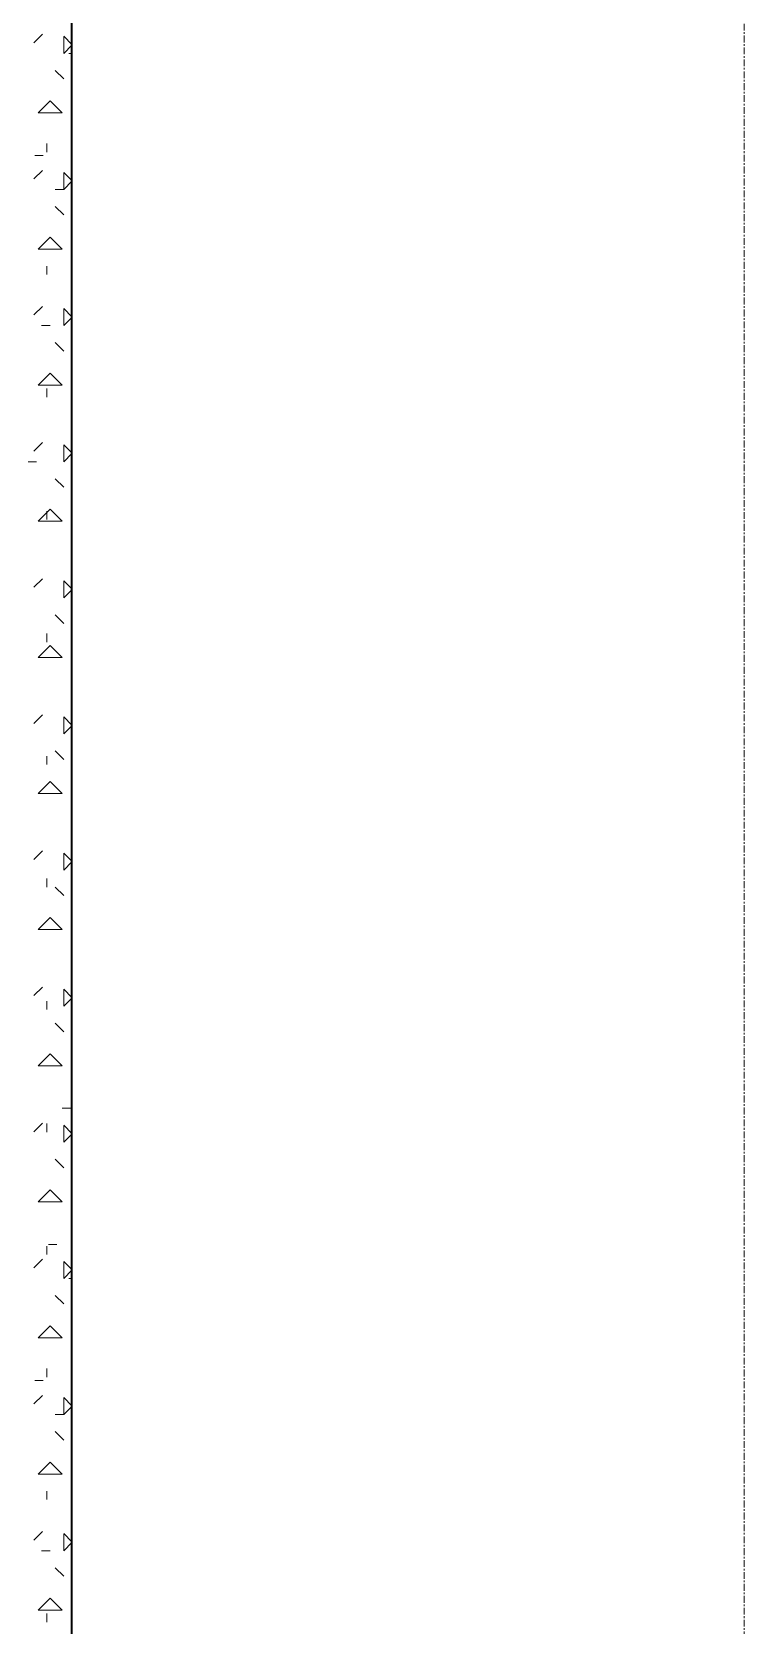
# Model space of a CAD drawing. Header units: millimetres. Extents: x -4948 to 42228, y -4856 to 69378.
# Drawn here: x 4179 to 5509, y 14149 to 17122 of the extents above; entities that cross this region are included whole.
import ezdxf

# ---------------------------------------------------------------- set-up
doc = ezdxf.new("R2010")
doc.units = ezdxf.units.MM
doc.linetypes.add('Линия сетки', pattern=[22.225, 12.7, -3.175, 3.175, -3.175])
for name, color, linetype, lineweight in [('A-WALL-PATT', 111, 'Continuous', 13), ('I-WALL', 2, 'Continuous', 13), ('S-GRID', 1, 'Continuous', 30)]:
    doc.layers.add(name, color=color, linetype=linetype, lineweight=lineweight)

# ---------------------------------------------------------------- blocks, each defined once
blk = doc.blocks.new('27ELB-RD-AR-0000-BIM_rvt-1-1 этаж отм_ _0_000 лотки')
at = {"layer": 'A-WALL-PATT', "color": 252, "linetype": 'Continuous', "lineweight": 9}
for p, q in [((4183.1, 17101.3), (4198.9, 17117.2)), ((4253.9, 17098), (4238.6, 17113.3)), ((4238.6, 17081.5), (4238.6, 17113.2)), ((4238.6, 17081.5), (4253.9, 17096.7)), ((4248.2, 17081.5), (4253.9, 17081.5)), ((4238.6, 17033.9), (4222.7, 17049.8)), ((4191, 16970.4), (4213.4, 16992.8)), ((4235.9, 16970.4), (4213.4, 16992.8)), ((4191, 16970.4), (4235.9, 16970.4)), ((4184.7, 16891), (4200.5, 16891)), ((4206.9, 16897.3), (4206.9, 16913.2)), ((4183.1, 16847.3), (4198.9, 16863.2)), ((4253.9, 16844), (4238.6, 16859.3)), ((4238.6, 16827.5), (4238.6, 16859.2)), ((4222.8, 16827.5), (4238.6, 16827.5)), ((4238.6, 16827.5), (4253.9, 16842.7)), ((4238.6, 16779.9), (4222.7, 16795.8)), ((4191, 16716.4), (4213.4, 16738.8)), ((4235.9, 16716.4), (4213.4, 16738.8)), ((4191, 16716.4), (4235.9, 16716.4)), ((4206.9, 16668.8), (4206.9, 16684.6)), ((4183.1, 16593.3), (4198.9, 16609.2)), ((4253.9, 16590), (4238.6, 16605.3)), ((4238.6, 16573.5), (4238.6, 16605.2)), ((4197.4, 16573.5), (4213.2, 16573.5)), ((4238.6, 16573.5), (4253.9, 16588.7)), ((4238.6, 16525.9), (4222.7, 16541.8)), ((4191, 16462.4), (4213.4, 16484.8)), ((4235.9, 16462.4), (4213.4, 16484.8)), ((4191, 16462.4), (4235.9, 16462.4)), ((4206.9, 16440.2), (4206.9, 16456)), ((4183.1, 16339.3), (4198.9, 16355.2)), ((4253.9, 16336), (4238.6, 16351.3)), ((4238.6, 16319.5), (4238.6, 16351.2)), ((4238.6, 16319.5), (4253.9, 16334.7)), ((4172, 16319.5), (4187.8, 16319.5)), ((4238.6, 16271.9), (4222.7, 16287.8)), ((4191, 16208.4), (4213.4, 16230.8)), ((4191, 16208.4), (4235.9, 16208.4)), ((4206.9, 16211.5), (4206.9, 16227.4)), ((4235.9, 16208.4), (4213.4, 16230.8)), ((4183.1, 16085.3), (4198.9, 16101.2)), ((4253.9, 16082), (4238.6, 16097.3)), ((4238.6, 16065.5), (4238.6, 16097.2)), ((4238.6, 16065.5), (4253.9, 16080.7)), ((4238.6, 16017.9), (4222.7, 16033.8)), ((4206.9, 15983), (4206.9, 15998.8)), ((4191, 15954.4), (4213.4, 15976.8)), ((4235.9, 15954.4), (4213.4, 15976.8)), ((4191, 15954.4), (4235.9, 15954.4)), ((4183.1, 15831.3), (4198.9, 15847.2)), ((4253.9, 15828), (4238.6, 15843.3)), ((4238.6, 15811.5), (4238.6, 15843.2)), ((4238.6, 15811.5), (4253.9, 15826.7)), ((4206.9, 15754.4), (4206.9, 15770.2)), ((4238.6, 15763.9), (4222.7, 15779.8)), ((4191, 15700.4), (4213.4, 15722.8)), ((4191, 15700.4), (4235.9, 15700.4)), ((4235.9, 15700.4), (4213.4, 15722.8)), ((4183.1, 15577.3), (4198.9, 15593.2)), ((4253.9, 15574), (4238.6, 15589.3)), ((4238.6, 15557.5), (4238.6, 15589.2)), ((4238.6, 15557.5), (4253.9, 15572.7)), ((4206.9, 15525.8), (4206.9, 15541.6)), ((4238.6, 15509.9), (4222.7, 15525.8)), ((4191, 15446.4), (4213.4, 15468.8)), ((4235.9, 15446.4), (4213.4, 15468.8)), ((4191, 15446.4), (4235.9, 15446.4)), ((4183.1, 15323.3), (4198.9, 15339.2)), ((4206.9, 15297.1), (4206.9, 15313)), ((4253.9, 15320), (4238.6, 15335.3)), ((4238.6, 15303.5), (4238.6, 15335.2)), ((4238.6, 15303.5), (4253.9, 15318.7)), ((4238.6, 15255.9), (4222.7, 15271.8)), ((4191, 15192.4), (4213.4, 15214.8)), ((4191, 15192.4), (4235.9, 15192.4)), ((4235.9, 15192.4), (4213.4, 15214.8)), ((4235.5, 15113), (4251.3, 15113)), ((4183.1, 15069.3), (4198.9, 15085.2)), ((4206.9, 15068.5), (4206.9, 15084.4)), ((4253.9, 15066), (4238.6, 15081.3)), ((4238.6, 15049.5), (4238.6, 15081.2)), ((4238.6, 15049.5), (4253.9, 15064.7)), ((4238.6, 15001.9), (4222.7, 15017.8)), ((4191, 14938.4), (4213.4, 14960.8)), ((4235.9, 14938.4), (4213.4, 14960.8)), ((4191, 14938.4), (4235.9, 14938.4)), ((4206.9, 14840), (4206.9, 14855.8)), ((4210.1, 14859), (4225.9, 14859)), ((4183.1, 14815.3), (4198.9, 14831.2)), ((4253.9, 14812), (4238.6, 14827.3)), ((4238.6, 14795.5), (4238.6, 14827.2)), ((4238.6, 14795.5), (4253.9, 14810.7)), ((4248.2, 14795.5), (4253.9, 14795.5)), ((4238.6, 14747.9), (4222.7, 14763.8)), ((4191, 14684.4), (4213.4, 14706.8)), ((4235.9, 14684.4), (4213.4, 14706.8)), ((4191, 14684.4), (4235.9, 14684.4)), ((4206.9, 14611.4), (4206.9, 14627.2)), ((4184.7, 14605), (4200.5, 14605)), ((4183.1, 14561.3), (4198.9, 14577.2)), ((4253.9, 14558), (4238.6, 14573.3)), ((4238.6, 14541.5), (4238.6, 14573.2)), ((4222.8, 14541.5), (4238.6, 14541.5)), ((4238.6, 14541.5), (4253.9, 14556.7)), ((4238.6, 14493.9), (4222.7, 14509.8)), ((4191, 14430.4), (4213.4, 14452.8)), ((4235.9, 14430.4), (4213.4, 14452.8)), ((4191, 14430.4), (4235.9, 14430.4)), ((4206.9, 14382.8), (4206.9, 14398.6)), ((4183.1, 14307.3), (4198.9, 14323.2)), ((4253.9, 14304), (4238.6, 14319.3)), ((4238.6, 14287.5), (4238.6, 14319.2)), ((4238.6, 14287.5), (4253.9, 14302.7)), ((4197.4, 14287.5), (4213.2, 14287.5)), ((4238.6, 14239.9), (4222.7, 14255.8)), ((4191, 14176.4), (4213.4, 14198.8)), ((4235.9, 14176.4), (4213.4, 14198.8)), ((4191, 14176.4), (4235.9, 14176.4)), ((4206.9, 14154.1), (4206.9, 14170))]:
    blk.add_line(p, q, dxfattribs=at)
at = {"layer": 'I-WALL', "color": 252, "lineweight": 35}
blk.add_line((4253.9, 12912.1), (4253.9, 19452.1), dxfattribs=at)
blk = doc.blocks.new('27ELB-RD-KR2-0000-BIM_rvt-1-1 этаж отм_ _0_000 лотки')
at = {"layer": 'S-GRID', "color": 252, "linetype": 'Линия сетки', "lineweight": 9}
blk.add_line((5508.9, -4856.4), (5508.9, 68377.9), dxfattribs=at)

msp = doc.modelspace()

# ---------------------------------------------------------------- block references
at = {"lineweight": 5}
for name in ['27ELB-RD-KR2-0000-BIM_rvt-1-1 этаж отм_ _0_000 лотки', '27ELB-RD-AR-0000-BIM_rvt-1-1 этаж отм_ _0_000 лотки']:
    msp.add_blockref(name, (0, 0), dxfattribs=at)

doc.saveas('drawing.dxf')
